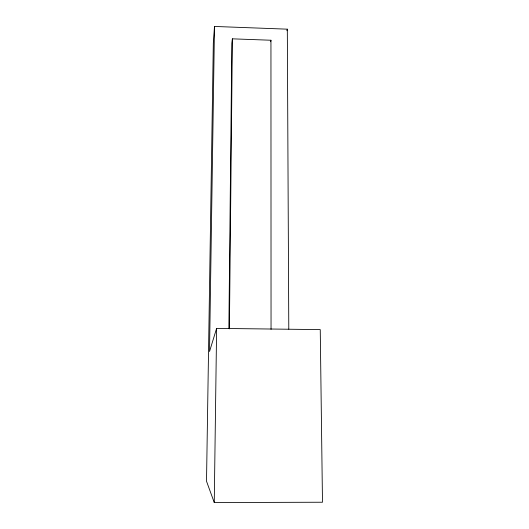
<?xml version="1.0" encoding="UTF-8"?>
<svg xmlns="http://www.w3.org/2000/svg" width="529" height="529" viewBox="0 0 529 529"><rect width="100%" height="100%" fill="white"/><g stroke="black" fill="none" stroke-linecap="round" stroke-linejoin="round"><path stroke-width="0.79" d="M228.872 328.423L231.847 43.358L232.383 38.835L270.947 40.237L271.046 329.362M229.394 328.879L232.383 38.835M214.258 502.55L216.619 328.383L320.25 329.607L322.485 502.233L214.258 502.55L206.515 481.238L213.319 43.206L214.49 26.45L287.32 29.168L288.788 329.144M214.49 26.45L209.524 351.501L216.619 328.383M270.617 41.738L270.947 40.237M286.923 30.748L287.32 29.168"/></g></svg>
